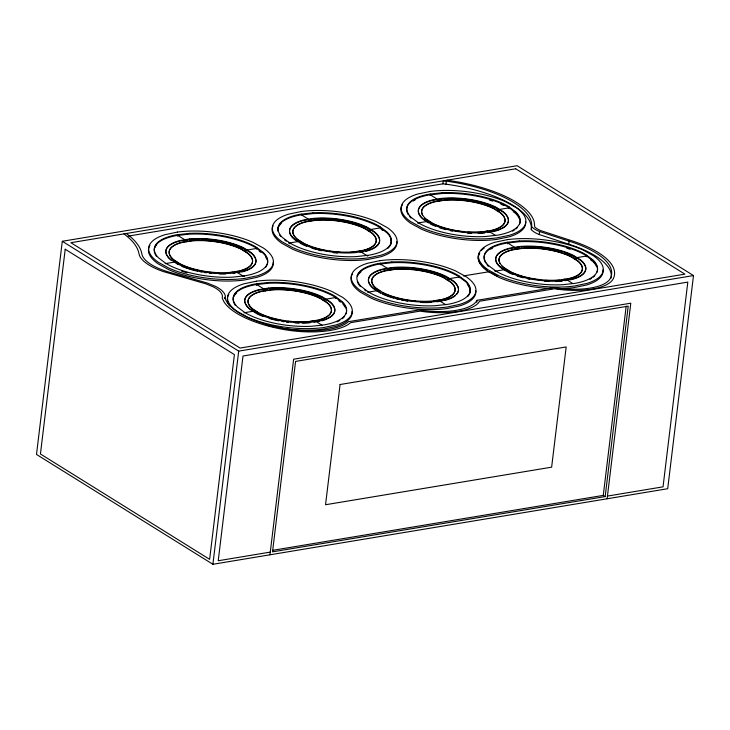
<?xml version="1.0" encoding="UTF-8"?>
<svg xmlns="http://www.w3.org/2000/svg" width="730" height="730" viewBox="0 0 730 730"><rect width="100%" height="100%" fill="white"/><g stroke="black" fill="none" stroke-linecap="round" stroke-linejoin="round"><path stroke-width="1.09" d="M62.296 241.283L36.5 454.443L212.904 564.281L667.704 488.717L693.5 275.557L517.095 165.719L62.296 241.283L238.701 351.121L693.5 275.557M177.737 236.201L177.928 234.659M186.625 241.73L184.726 240.225M244.358 251.239L247.068 250.481M244.021 276.643L244.112 275.867M212.904 564.281L238.701 351.121M256.659 249.195L256.841 247.652M256.632 285.33L256.823 283.778M263.585 289.655L263.676 288.879L256.732 284.554M265.519 290.859L263.621 289.345M289.627 243.729L288.879 242.323M301.609 214.109L301.508 214.875L308.462 219.21L308.37 219.976L310.286 219.666M310.305 221.181L308.407 219.675M269.954 554.8L293.624 359.215L630.784 303.187L607.123 498.782M323.253 300.368L325.963 299.61M335.545 298.324L335.736 296.772M363.54 251.759L360.693 252.233L360.748 251.768L367.701 256.093L367.792 255.317M368.039 230.689L370.749 229.932M367.774 291.452L367.683 292.228L377.3 290.622L377.246 291.087M380.522 227.103L380.43 227.869L370.803 229.475L370.712 230.242L367.299 228.116A45.324 16.753 6.9 0 0 359.288 224.758M380.312 264.78L380.503 263.229M387.265 269.105L387.356 268.33L380.403 264.005M389.19 270.31L387.301 268.795M417.679 222.276L417.587 223.042L427.205 221.446L427.15 221.911M430.216 195.603L430.408 194.052M437.17 199.929L437.261 199.153L430.308 194.828M439.095 201.133L437.206 199.618M128.197 236.118L442.818 183.841L443.365 180.867A20.522 7.592 6.9 0 0 446.395 181.168A94.526 34.949 6.9 0 1 531.623 226.592A24.446 9.043 6.9 0 0 539.589 231.556L569.126 241.174A84.278 31.162 6.9 0 1 610.462 278.139A50.37 18.624 6.9 0 1 553.741 287.565L477.073 300.304A52.396 19.372 6.9 0 1 461.47 309.283L456.396 310.323A52.396 19.372 6.9 0 1 419.038 309.949L348.402 321.684A57.332 21.197 6.9 0 1 280.95 327.861A75.309 27.849 6.9 0 1 225.141 298.26A37.175 13.742 6.9 0 0 215.505 286.379L207.357 283.058L168.584 271.989A50.279 18.588 6.9 0 1 141.848 253.867A114.099 42.185 6.9 0 0 127.203 234.138L126.317 233.49M611.129 278.066A84.278 31.162 6.9 0 0 594.384 255.245L588.882 252.215A84.278 31.162 6.9 0 0 568.761 244.176L539.224 234.558A24.446 9.043 6.9 0 1 531.258 229.603A94.526 34.949 6.9 0 0 446.03 184.179L446.395 181.168M446.933 279.818L449.643 279.061M459.225 277.774L459.416 276.223M476.827 302.302L477.073 300.304M496.838 210.632L499.548 209.884M499.512 210.194L499.603 209.419L509.221 207.822M495.049 270.456L494.958 271.222L504.576 269.625L504.521 270.091M509.321 207.046L509.129 208.597L508.29 207.959M507.596 243.784L507.779 242.232M514.54 248.109L514.632 247.333L507.688 243.008M516.475 249.313L514.577 247.798M531.258 229.603L531.623 226.592M539.224 234.558L539.589 231.556M568.761 244.176L569.126 241.174M574.209 258.812L576.928 258.064M576.892 258.374L576.983 257.599L586.601 256.002M586.692 255.226L586.509 256.777L585.67 256.139M605.17 496.573L272.527 551.843L295.577 361.423L628.22 306.153L605.17 496.573L603.272 495.396L626.185 306.098M165.108 263.649L174.725 262.052L178.083 264.643M256.75 248.419L247.132 250.025L247.032 250.791L243.619 248.665A45.324 16.753 6.9 0 0 224.904 242.26M288.788 243.099L298.406 241.502L298.351 241.968L294.893 239.805M244.002 312.778L253.62 311.172M335.645 297.548L326.018 299.145L325.927 299.921L322.514 297.794M459.316 276.998L449.698 278.595L449.607 279.371L446.194 277.245A45.324 16.753 6.9 0 0 426.356 270.584M272.883 550.292L603.272 495.396M270.282 552.099L218.224 560.75L242.999 356.012L687.815 282.099L663.041 486.837L607.442 496.081M187.573 240.051L184.69 240.526L184.781 239.759L177.837 235.425M439.086 199.609L441.969 199.135M233.18 273.412L235.096 273.102M237.962 272.618L239.86 272.308M487.576 232.496L489.492 232.177L487.558 230.972L484.51 231.757M492.339 231.702L494.228 231.392M264.543 289.5L267.426 289.016M388.223 268.95L391.098 268.467M516.466 247.789L519.34 247.315M436.704 301.828L438.63 301.517M440.537 301.198L442.435 300.888M313.991 322.222L315.907 321.903L313.973 320.698L309.921 321.638M317.805 321.592L319.704 321.273M564.947 280.676L566.872 280.356L564.938 279.152L561.881 279.937M569.71 279.882L571.608 279.572M463.431 275.922L489.657 271.651M355.711 251.813L353.703 252.124A41.966 15.512 6.9 0 1 350.409 252.352M360.675 251.029L358.722 251.339L360.693 252.233M489.474 230.972L491.427 230.671M230.023 272.673L233.034 272.199M237.971 271.423L235.042 271.888L237.013 272.783L237.077 272.317L243.154 276.104M566.854 279.152L568.807 278.851M433.602 301.088L436.613 300.614M441.522 299.848L437.617 300.459L439.588 301.353L439.642 300.888L445.72 304.675M314.913 320.853L317.842 320.397M442.818 183.841L443 183.869A20.522 7.592 6.9 0 0 446.03 184.179M447.116 180.182L458.796 182.089A97.464 36.035 6.9 0 1 534.287 222.331L534.725 226.911A21.508 7.957 6.9 0 0 540.592 230.561L570.623 240.389A87.189 32.239 6.9 0 1 613.319 278.632A53.308 19.71 6.9 0 1 560.12 289.518L554.581 288.77L479.628 301.225L478.223 303.142A55.334 20.458 6.9 0 1 463.468 310.296L458.112 311.382A55.334 20.458 6.9 0 1 425.581 311.892L419.887 311.153L350.747 322.642L348.173 324.54A60.271 22.283 6.9 0 1 280.247 328.847A78.256 28.935 6.9 0 1 223.562 301.098L222.212 298.013L222.431 296.654A34.237 12.656 6.9 0 0 213.37 286.899L205.942 283.87L163.338 271.569A53.208 19.673 6.9 0 1 139.43 255.363L138.545 251.905A111.161 41.099 6.9 0 0 124.666 234.412L123.945 233.883M487.166 270.109L485.505 269.078A61.493 22.739 6.9 0 1 482.156 266.012M490.989 272.473L494.885 274.891A61.493 22.739 6.9 0 0 497.714 276.232M489.547 231.711L495.633 235.498M566.927 279.891L573.004 283.678M315.962 321.437L322.049 325.224M498.654 209.656L496.099 208.059A45.324 16.753 6.9 0 0 486.983 204.327M576.034 257.836L573.47 256.239A45.324 16.753 6.9 0 0 564.363 252.507M501.063 267.937L506.228 271.159M423.683 219.757L428.857 222.978M380.659 293.223L373.778 288.934A45.324 16.753 6.9 0 1 382.566 269.58L392.101 268.001A45.324 16.753 6.9 0 1 446.231 276.935L453.102 281.223A45.324 16.753 6.9 0 1 456.579 294.418M300.057 243.026L301.764 244.094M252.699 311.099L250.107 309.483A45.324 16.753 6.9 0 1 244.732 301.308M253.565 311.637L256.978 313.772A45.324 16.753 6.9 0 0 262.846 316.336M379.883 290.951L376.379 288.706A41.966 15.512 6.9 0 1 385.294 270.921L394.218 269.525A41.966 15.512 6.9 0 1 444.205 278.066L450.437 282.063A41.966 15.512 6.9 0 1 448.539 297.466M298.36 240.143L303.716 243.574A41.966 15.512 6.9 0 0 312.038 247.068M590.616 259.862L592.258 261.094M513.236 211.682L514.878 212.914M381.151 229.266L382.794 230.498M364.398 289.755L366.04 290.987M284.682 240.015L286.324 241.247M338.829 300.787L340.472 302.028M259.113 251.047L260.756 252.279M224.411 297.311A37.175 13.742 6.9 0 1 224.867 298.652M480.842 264.461A61.493 22.739 6.9 0 1 479.327 252.954M481.207 250.509A61.493 22.739 6.9 0 1 484.227 248.045M365.429 251.448A45.324 16.753 6.9 0 0 374.207 232.094L367.336 227.806A45.324 16.753 6.9 0 0 313.207 218.872L303.671 220.46A45.324 16.753 6.9 0 0 293.998 239.066M337.479 253.082A45.324 16.753 6.9 0 1 333.199 252.662M321.601 250.755A45.324 16.753 6.9 0 1 318.262 249.979M316.081 249.404A45.324 16.753 6.9 0 1 311.874 248.154M306.591 246.256A45.324 16.753 6.9 0 1 302.667 244.541M387.904 248.3A57.077 21.106 6.9 0 0 386.991 232.815L379.582 227.24A57.077 21.106 6.9 0 0 312.878 213.607L300.057 215.04A57.077 21.106 6.9 0 0 278.066 231.273M280.749 236.52A57.077 21.106 6.9 0 1 279.563 234.868M278.276 227.632A57.077 21.106 6.9 0 1 281.214 223.444M390.742 239.34A57.077 21.106 6.9 0 1 391.052 243.82M362.627 250.728A41.966 15.512 6.9 0 0 371.543 232.934L365.31 228.946A41.966 15.512 6.9 0 0 315.323 220.396L306.399 221.801A41.966 15.512 6.9 0 0 297.484 239.586M340.253 252.324A41.966 15.512 6.9 0 1 333.701 251.786M331.529 251.521A41.966 15.512 6.9 0 1 329.358 251.22M327.195 250.874A41.966 15.512 6.9 0 1 313.06 247.415M313.17 219.182A45.324 16.753 6.9 0 1 319.64 218.79M326.246 218.817A45.324 16.753 6.9 0 1 332.652 219.219M335.855 219.547A45.324 16.753 6.9 0 1 343.31 220.643M345.409 221.035A45.324 16.753 6.9 0 1 347.462 221.464M348.584 221.71A45.324 16.753 6.9 0 1 358.193 224.384M396.837 241.73A62.78 23.214 6.9 0 1 380.531 256.832L368.057 259.451A62.78 23.214 6.9 0 1 292.383 249.094L281.908 243.336A62.78 23.214 6.9 0 1 273.066 225.807M250.18 268.832A45.324 16.753 6.9 0 0 250.536 252.644L243.656 248.355A45.324 16.753 6.9 0 0 189.526 239.422L179.991 241A45.324 16.753 6.9 0 0 165.856 251.302M249.185 269.361A45.324 16.753 6.9 0 1 241.758 271.998M225.743 273.969A45.324 16.753 6.9 0 1 219.137 273.942M211.654 273.44A45.324 16.753 6.9 0 1 209.528 273.212M206.325 272.801A45.324 16.753 6.9 0 1 204.19 272.482M202.073 272.117A45.324 16.753 6.9 0 1 199.974 271.724M197.921 271.304A45.324 16.753 6.9 0 1 188.203 268.704M187.199 268.375A45.324 16.753 6.9 0 1 181.889 266.386M171.212 260.354A45.324 16.753 6.9 0 1 167.526 256.568M167.042 255.801A45.324 16.753 6.9 0 1 165.847 252.179M189.49 239.732A45.324 16.753 6.9 0 1 199.345 239.303M201.517 239.34A45.324 16.753 6.9 0 1 207.904 239.677M212.184 240.097A45.324 16.753 6.9 0 1 223.791 242.013M245.964 268.886A41.966 15.512 6.9 0 0 247.862 253.483L241.63 249.496A41.966 15.512 6.9 0 0 191.643 240.946L182.719 242.342A41.966 15.512 6.9 0 0 173.804 260.135L180.036 264.123A41.966 15.512 6.9 0 0 198.222 270.374M245.107 269.279A41.966 15.512 6.9 0 1 238.947 271.277M215.487 272.81A41.966 15.512 6.9 0 1 208.935 272.208M206.772 271.925A41.966 15.512 6.9 0 1 204.601 271.596M202.438 271.231A41.966 15.512 6.9 0 1 200.303 270.821M273.166 262.28A62.78 23.214 6.9 0 1 256.851 277.382L244.377 280.001A62.78 23.214 6.9 0 1 168.712 269.644L158.237 263.886A62.78 23.214 6.9 0 1 149.915 245.417M154.97 247.315A57.077 21.106 6.9 0 1 156.74 244.787M265.875 257.425A57.077 21.106 6.9 0 1 266.751 259.077M266.788 265.528A57.077 21.106 6.9 0 1 265.72 267.235M186.999 272.792A57.077 21.106 6.9 0 1 181.524 271.131M156.439 256.248A57.077 21.106 6.9 0 1 155.016 253.766M154.696 252.954A57.077 21.106 6.9 0 1 176.377 235.589L189.198 234.157A57.077 21.106 6.9 0 1 255.911 247.789L263.32 253.365A57.077 21.106 6.9 0 1 267.162 264.661M579.036 276.935A45.324 16.753 6.9 0 0 580.386 260.218L573.506 255.929A45.324 16.753 6.9 0 0 519.377 247.005L509.841 248.583A45.324 16.753 6.9 0 0 500.178 267.189M578.133 277.373A45.324 16.753 6.9 0 1 572.804 279.262M562.073 281.15A45.324 16.753 6.9 0 1 555.594 281.543M548.987 281.515A45.324 16.753 6.9 0 1 544.726 281.287M529.825 279.307A45.324 16.753 6.9 0 1 527.772 278.878M523.337 277.82A45.324 16.753 6.9 0 1 517.05 275.958M512.761 274.38A45.324 16.753 6.9 0 1 507.943 272.217M524.706 246.95A45.324 16.753 6.9 0 1 533.475 246.986M537.755 247.251A45.324 16.753 6.9 0 1 547.363 248.41M549.489 248.766A45.324 16.753 6.9 0 1 551.588 249.158M553.641 249.587A45.324 16.753 6.9 0 1 560.239 251.23M569.929 278.568A41.966 15.512 6.9 0 0 577.713 261.066L571.49 257.07A41.966 15.512 6.9 0 0 521.503 248.519L512.57 249.925A41.966 15.512 6.9 0 0 499.959 263.493M559.873 280.247A41.966 15.512 6.9 0 1 545.337 280.384M540.957 280.028A41.966 15.512 6.9 0 1 528.073 277.957M526.932 277.692A41.966 15.512 6.9 0 1 518.218 275.201M517.086 274.799A41.966 15.512 6.9 0 1 509.887 271.706L503.663 267.709A41.966 15.512 6.9 0 1 501.857 266.039M603.017 269.854A62.78 23.214 6.9 0 1 586.701 284.955L574.236 287.574A62.78 23.214 6.9 0 1 556.351 288.633M552.09 288.542A62.78 23.214 6.9 0 1 498.563 277.227L488.087 271.46A62.78 23.214 6.9 0 1 479.774 252.991M490.651 249.176A57.077 21.106 6.9 0 1 492.513 248.154M566.836 248.273A57.077 21.106 6.9 0 1 570.093 249.295M593.079 261.714A57.077 21.106 6.9 0 1 596.602 266.651M594.877 275.63A57.077 21.106 6.9 0 1 593.189 277.19M591.665 278.294A57.077 21.106 6.9 0 1 589.913 279.344M488.388 266.286A57.077 21.106 6.9 0 1 486.919 264.652M485.733 262.992A57.077 21.106 6.9 0 1 506.228 243.172L519.048 241.73A57.077 21.106 6.9 0 1 585.761 255.363L593.171 260.938A57.077 21.106 6.9 0 1 597.012 272.235M455.292 295.677A45.324 16.753 6.9 0 1 444.324 300.568M431.622 302.402A45.324 16.753 6.9 0 1 420.653 302.476M407.833 301.225A45.324 16.753 6.9 0 1 405.697 300.879M403.59 300.505A45.324 16.753 6.9 0 1 401.509 300.094M399.374 299.629A45.324 16.753 6.9 0 1 396.062 298.816M393.899 298.232A45.324 16.753 6.9 0 1 382.502 294.099M393.096 268.211A45.324 16.753 6.9 0 1 408.326 268.102M412.623 268.439A45.324 16.753 6.9 0 1 416.885 268.932M419.02 269.242A45.324 16.753 6.9 0 1 421.146 269.58M423.263 269.954A45.324 16.753 6.9 0 1 425.334 270.365M447.682 297.858A41.966 15.512 6.9 0 1 442.645 299.565M427.023 301.563A41.966 15.512 6.9 0 1 420.224 301.499M415.863 301.225A41.966 15.512 6.9 0 1 401.829 299.181M400.788 298.953A41.966 15.512 6.9 0 1 382.602 292.703M475.732 290.85A62.78 23.214 6.9 0 1 459.425 305.952L446.952 308.58A62.78 23.214 6.9 0 1 371.278 298.223L360.802 292.465A62.78 23.214 6.9 0 1 352.49 273.987M357.545 275.885A57.077 21.106 6.9 0 1 360.994 271.806M467.264 284.344A57.077 21.106 6.9 0 1 469.947 292.94M467.592 296.626A57.077 21.106 6.9 0 0 465.886 281.935L458.476 276.369A57.077 21.106 6.9 0 0 391.773 262.727L378.952 264.169A57.077 21.106 6.9 0 0 357.262 275.986M360.337 286.47A57.077 21.106 6.9 0 1 357.271 281.534M501.665 228.755A45.324 16.753 6.9 0 0 503.007 212.038L496.135 207.749A45.324 16.753 6.9 0 0 442.006 198.825L432.47 200.403A45.324 16.753 6.9 0 0 422.798 219.009M500.762 229.193A45.324 16.753 6.9 0 1 495.424 231.082M484.693 232.97A45.324 16.753 6.9 0 1 478.214 233.363M471.617 233.335A45.324 16.753 6.9 0 1 467.355 233.107M452.454 231.127A45.324 16.753 6.9 0 1 450.392 230.698M445.966 229.64A45.324 16.753 6.9 0 1 439.67 227.778M435.39 226.2A45.324 16.753 6.9 0 1 430.563 224.037M447.326 198.77A45.324 16.753 6.9 0 1 456.104 198.806M460.384 199.071A45.324 16.753 6.9 0 1 469.992 200.23M472.109 200.586A45.324 16.753 6.9 0 1 474.208 200.978M476.261 201.407A45.324 16.753 6.9 0 1 482.858 203.049M492.549 230.388A41.966 15.512 6.9 0 0 500.342 212.886L494.11 208.889A41.966 15.512 6.9 0 0 444.123 200.339L435.199 201.745A41.966 15.512 6.9 0 0 422.579 215.314M482.493 232.067A41.966 15.512 6.9 0 1 467.957 232.204M463.587 231.848A41.966 15.512 6.9 0 1 450.693 229.777M449.552 229.512A41.966 15.512 6.9 0 1 440.838 227.021M439.706 226.619A41.966 15.512 6.9 0 1 432.507 223.526L426.284 219.529A41.966 15.512 6.9 0 1 424.486 217.859M525.636 221.674A62.78 23.214 6.9 0 1 509.33 236.776L496.856 239.394A62.78 23.214 6.9 0 1 421.183 229.047L410.707 223.28A62.78 23.214 6.9 0 1 402.394 204.811M413.271 200.996A57.077 21.106 6.9 0 1 415.133 199.974M489.465 200.093A57.077 21.106 6.9 0 1 492.714 201.115M500.926 204.236A57.077 21.106 6.9 0 1 503.873 205.595M515.699 213.534A57.077 21.106 6.9 0 1 519.222 218.471M517.497 227.45A57.077 21.106 6.9 0 1 515.818 229.01M514.294 230.114A57.077 21.106 6.9 0 1 512.533 231.164M411.017 218.106A57.077 21.106 6.9 0 1 409.539 216.472M408.362 214.812A57.077 21.106 6.9 0 1 428.857 194.992L441.677 193.55A57.077 21.106 6.9 0 1 508.381 207.183L515.791 212.758A57.077 21.106 6.9 0 1 519.641 224.055M328.08 318.481A45.324 16.753 6.9 0 0 329.431 301.773L322.55 297.484A45.324 16.753 6.9 0 0 268.421 288.551L258.885 290.129A45.324 16.753 6.9 0 0 244.742 300.422M327.177 318.919A45.324 16.753 6.9 0 1 321.839 320.808M310.077 322.797A45.324 16.753 6.9 0 1 302.384 323.125M299.081 323.098A45.324 16.753 6.9 0 1 294.847 322.906M288.423 322.341A45.324 16.753 6.9 0 1 286.288 322.076M284.152 321.775A45.324 16.753 6.9 0 1 282.026 321.428M278.869 320.853A45.324 16.753 6.9 0 1 276.816 320.424M275.694 320.178A45.324 16.753 6.9 0 1 269.16 318.472M271.551 288.605A45.324 16.753 6.9 0 1 283.578 288.587M287.875 288.888A45.324 16.753 6.9 0 1 291.078 289.217M294.272 289.627A45.324 16.753 6.9 0 1 296.407 289.956M298.534 290.312A45.324 16.753 6.9 0 1 301.663 290.914M302.676 291.133A45.324 16.753 6.9 0 1 312.404 293.725M313.407 294.053A45.324 16.753 6.9 0 1 321.611 297.347M329.476 314.803A41.966 15.512 6.9 0 0 326.757 302.612L320.525 298.616A41.966 15.512 6.9 0 0 270.538 290.075L261.614 291.471A41.966 15.512 6.9 0 0 252.699 309.255L258.931 313.252A41.966 15.512 6.9 0 0 266.121 316.346M328.765 315.497A41.966 15.512 6.9 0 1 318.964 320.114M306.737 321.966A41.966 15.512 6.9 0 1 295.468 321.994M291.097 321.684A41.966 15.512 6.9 0 1 287.83 321.337M284.581 320.89A41.966 15.512 6.9 0 1 282.41 320.543M280.256 320.151A41.966 15.512 6.9 0 1 278.148 319.731M277.108 319.503A41.966 15.512 6.9 0 1 267.253 316.747M352.052 311.4A62.78 23.214 6.9 0 1 335.745 326.502L323.271 329.13A62.78 23.214 6.9 0 1 278.376 327.715M272.874 326.666A62.78 23.214 6.9 0 1 266.231 325.124M229.576 305.87A62.78 23.214 6.9 0 1 228.809 294.537M233.865 296.435A57.077 21.106 6.9 0 1 236.429 293.122M342.89 304.072A57.077 21.106 6.9 0 1 345.244 307.376M344.615 316.355A57.077 21.106 6.9 0 1 342.233 318.745M339.861 320.379A57.077 21.106 6.9 0 1 336.986 321.875M235.334 305.368A57.077 21.106 6.9 0 1 233.91 302.895M233.591 302.083A57.077 21.106 6.9 0 1 255.272 284.718L268.093 283.276A57.077 21.106 6.9 0 1 334.796 296.909L342.206 302.485A57.077 21.106 6.9 0 1 346.057 313.781M65.207 249.24L40.433 453.978L209.629 559.335L234.403 354.598L65.207 249.24M340.089 384.509L325.543 504.74L551.634 467.173L566.179 346.951L340.089 384.509M177.472 232.067L165.007 234.695A62.78 23.214 6.9 0 0 158.419 262.335L168.895 268.102A62.78 23.214 6.9 0 0 244.568 278.449L257.042 275.83A62.78 23.214 6.9 0 0 263.621 248.182L253.146 242.424A62.78 23.214 6.9 0 0 177.472 232.067M301.152 211.518L288.678 214.145A62.78 23.214 6.9 0 0 282.099 241.785L292.575 247.552A62.78 23.214 6.9 0 0 368.248 257.9L380.713 255.281A62.78 23.214 6.9 0 0 387.301 227.632L376.826 221.874A62.78 23.214 6.9 0 0 301.152 211.518M429.952 191.47L417.478 194.089A62.78 23.214 6.9 0 0 410.899 221.737L421.374 227.495A62.78 23.214 6.9 0 0 497.048 237.852L509.513 235.233A62.78 23.214 6.9 0 0 516.101 207.585L505.625 201.818A62.78 23.214 6.9 0 0 429.952 191.47M256.367 281.196L243.902 283.815A62.78 23.214 6.9 0 0 237.314 311.464L247.789 317.221A62.78 23.214 6.9 0 0 323.463 327.578L335.937 324.959A62.78 23.214 6.9 0 0 342.516 297.311L332.041 291.553A62.78 23.214 6.9 0 0 256.367 281.196M380.047 260.647L367.573 263.265A62.78 23.214 6.9 0 0 360.994 290.914L371.47 296.672A62.78 23.214 6.9 0 0 447.143 307.029L459.608 304.41A62.78 23.214 6.9 0 0 466.196 276.761L455.721 271.003A62.78 23.214 6.9 0 0 380.047 260.647M507.332 239.65L494.858 242.269A62.78 23.214 6.9 0 0 488.27 269.918L498.745 275.675A62.78 23.214 6.9 0 0 574.419 286.032L586.893 283.404A62.78 23.214 6.9 0 0 593.472 255.765L583.005 249.998A62.78 23.214 6.9 0 0 507.332 239.65M515.708 168.785L70.883 242.698L240.088 348.055L684.904 274.142L515.708 168.785M189.581 238.956L180.045 240.544A45.324 16.753 6.9 0 0 171.267 259.889L178.138 264.178A45.324 16.753 6.9 0 0 232.268 273.111L241.812 271.533A45.324 16.753 6.9 0 0 250.591 252.179L243.71 247.89A45.324 16.753 6.9 0 0 189.581 238.956M313.261 218.407L303.726 219.995A45.324 16.753 6.9 0 0 294.947 239.34L301.818 243.628A45.324 16.753 6.9 0 0 355.948 252.562L365.484 250.983A45.324 16.753 6.9 0 0 374.271 231.629L367.391 227.34A45.324 16.753 6.9 0 0 313.261 218.407M442.061 198.359L432.525 199.938A45.324 16.753 6.9 0 0 423.747 219.292L430.618 223.581A45.324 16.753 6.9 0 0 484.747 232.505L494.283 230.926A45.324 16.753 6.9 0 0 503.061 211.572L496.19 207.293A45.324 16.753 6.9 0 0 442.061 198.359M268.476 288.085L258.94 289.664A45.324 16.753 6.9 0 0 250.162 309.018L257.033 313.307A45.324 16.753 6.9 0 0 311.162 322.231L320.707 320.652A45.324 16.753 6.9 0 0 329.486 301.308L322.605 297.019A45.324 16.753 6.9 0 0 268.476 288.085M392.156 267.536L382.62 269.115A45.324 16.753 6.9 0 0 373.842 288.469L380.713 292.757A45.324 16.753 6.9 0 0 434.843 301.682L444.378 300.103A45.324 16.753 6.9 0 0 453.157 280.758L446.285 276.469A45.324 16.753 6.9 0 0 392.156 267.536M519.441 246.539L509.896 248.118A45.324 16.753 6.9 0 0 501.118 267.472L507.998 271.761A45.324 16.753 6.9 0 0 562.127 280.685L571.663 279.106A45.324 16.753 6.9 0 0 580.441 259.752L573.57 255.473A45.324 16.753 6.9 0 0 519.441 246.539M315.36 220.086L306.436 221.491A41.966 15.512 6.9 0 0 297.521 239.276L303.753 243.263A41.966 15.512 6.9 0 0 353.74 251.813L362.664 250.417A41.966 15.512 6.9 0 0 371.579 232.624L365.347 228.636A41.966 15.512 6.9 0 0 315.36 220.086M444.159 200.029L435.235 201.434A41.966 15.512 6.9 0 0 426.32 219.219L432.552 223.216A41.966 15.512 6.9 0 0 482.539 231.757L491.463 230.361A41.966 15.512 6.9 0 0 500.378 212.576L494.146 208.579A41.966 15.512 6.9 0 0 444.159 200.029M191.689 240.635L182.755 242.041A41.966 15.512 6.9 0 0 173.84 259.825L180.073 263.813A41.966 15.512 6.9 0 0 230.059 272.363L238.984 270.967A41.966 15.512 6.9 0 0 247.899 253.173L241.676 249.185A41.966 15.512 6.9 0 0 191.689 240.635M521.539 248.209L512.606 249.614A41.966 15.512 6.9 0 0 503.7 267.399L509.923 271.396A41.966 15.512 6.9 0 0 559.91 279.937L568.843 278.541A41.966 15.512 6.9 0 0 577.749 260.756L571.526 256.759A41.966 15.512 6.9 0 0 521.539 248.209M394.255 269.215L385.33 270.611A41.966 15.512 6.9 0 0 376.415 288.396L382.648 292.392A41.966 15.512 6.9 0 0 432.635 300.942L441.559 299.537A41.966 15.512 6.9 0 0 450.474 281.753L444.241 277.756A41.966 15.512 6.9 0 0 394.255 269.215M270.575 289.764L261.65 291.16A41.966 15.512 6.9 0 0 252.735 308.945L258.968 312.942A41.966 15.512 6.9 0 0 308.954 321.492L317.879 320.087A41.966 15.512 6.9 0 0 326.794 302.302L320.561 298.305A41.966 15.512 6.9 0 0 270.575 289.764M441.769 192.775L428.948 194.216A57.077 21.106 6.9 0 0 411.109 217.33L418.518 222.905A57.077 21.106 6.9 0 0 485.231 236.538L498.052 235.096A57.077 21.106 6.9 0 0 515.882 211.983L508.472 206.407A57.077 21.106 6.9 0 0 441.769 192.775M312.969 212.832L300.149 214.273A57.077 21.106 6.9 0 0 282.309 237.387L289.719 242.962A57.077 21.106 6.9 0 0 356.432 256.595L369.252 255.153A57.077 21.106 6.9 0 0 387.092 232.04L379.682 226.464A57.077 21.106 6.9 0 0 312.969 212.832M189.289 233.381L176.468 234.823A57.077 21.106 6.9 0 0 158.629 257.936L166.048 263.512A57.077 21.106 6.9 0 0 232.751 277.144L245.572 275.703A57.077 21.106 6.9 0 0 263.411 252.589L256.002 247.014A57.077 21.106 6.9 0 0 189.289 233.381M519.139 240.955L506.328 242.396A57.077 21.106 6.9 0 0 488.489 265.51L495.898 271.085A57.077 21.106 6.9 0 0 562.602 284.718L575.423 283.276A57.077 21.106 6.9 0 0 593.262 260.163L585.852 254.588A57.077 21.106 6.9 0 0 519.139 240.955M391.864 261.96L379.043 263.393A57.077 21.106 6.9 0 0 361.204 286.507L368.613 292.082A57.077 21.106 6.9 0 0 435.326 305.715L448.147 304.282A57.077 21.106 6.9 0 0 465.977 281.159L458.568 275.593A57.077 21.106 6.9 0 0 391.864 261.96M268.184 282.501L255.363 283.943A57.077 21.106 6.9 0 0 237.524 307.056L244.933 312.632A57.077 21.106 6.9 0 0 311.646 326.264L324.467 324.832A57.077 21.106 6.9 0 0 342.306 301.709L334.897 296.143A57.077 21.106 6.9 0 0 268.184 282.501"/></g></svg>
